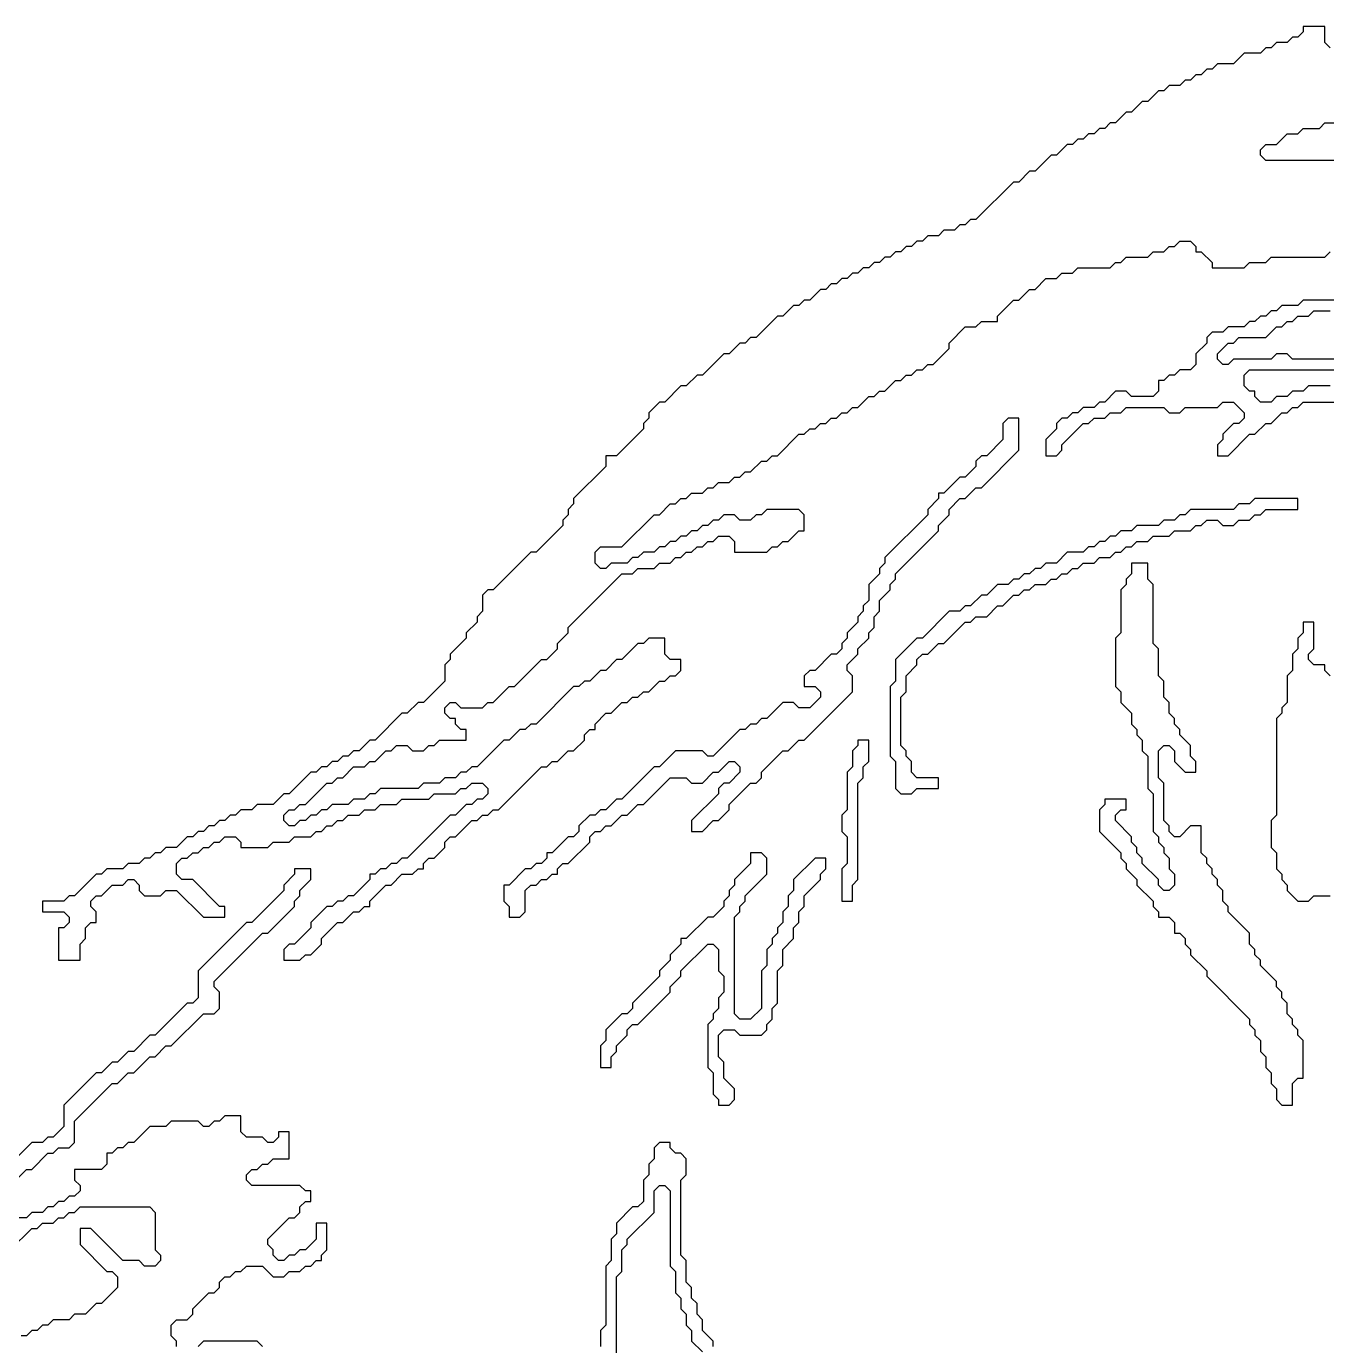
# Model space of a CAD drawing. Header units: metres. Extents: x 0 to 100, y 0 to 128.
# Drawn here: x 32.33 to 38.38, y 119.85 to 126 of the extents above; entities that cross this region are included whole.
import ezdxf

# ---------------------------------------------------------------- set-up
doc = ezdxf.new("R2010")
doc.units = ezdxf.units.M

msp = doc.modelspace()

# ---------------------------------------------------------------- linework, layer by layer
for points in [[(38.4, 125.9), (38.375, 125.925), (38.375, 126), (38.275, 126), (38.275, 125.975), (38.25, 125.95), (38.225, 125.95), (38.2, 125.925), (38.15, 125.925), (38.125, 125.9), (38.1, 125.9), (38.075, 125.875), (38, 125.875), (37.95, 125.825), (37.875, 125.825), (37.85, 125.8), (37.825, 125.8), (37.8, 125.775), (37.775, 125.775), (37.75, 125.75), (37.725, 125.75), (37.7, 125.725), (37.65, 125.725), (37.625, 125.7), (37.6, 125.7), (37.55, 125.65), (37.525, 125.65), (37.475, 125.6), (37.45, 125.6), (37.4, 125.55), (37.375, 125.55), (37.35, 125.525), (37.325, 125.525), (37.3, 125.5), (37.275, 125.5), (37.25, 125.475), (37.225, 125.475), (37.2, 125.45), (37.175, 125.45), (37.125, 125.4), (37.1, 125.4), (37.025, 125.325), (37, 125.325), (36.95, 125.275), (36.925, 125.275), (36.75, 125.1), (36.725, 125.1), (36.7, 125.075), (36.675, 125.075), (36.65, 125.05), (36.6, 125.05), (36.575, 125.025), (36.525, 125.025), (36.5, 125), (36.475, 125), (36.45, 124.975), (36.425, 124.975), (36.4, 124.95), (36.375, 124.95), (36.35, 124.925), (36.325, 124.925), (36.3, 124.9), (36.275, 124.9), (36.25, 124.875), (36.225, 124.875), (36.2, 124.85), (36.175, 124.85), (36.15, 124.825), (36.125, 124.825), (36.1, 124.8), (36.075, 124.8), (36.05, 124.775), (36.025, 124.775), (35.975, 124.725), (35.95, 124.725), (35.925, 124.7), (35.9, 124.7), (35.85, 124.65), (35.825, 124.65), (35.725, 124.55), (35.7, 124.55), (35.675, 124.525), (35.65, 124.525), (35.6, 124.475), (35.575, 124.475), (35.475, 124.375), (35.45, 124.375), (35.4, 124.325), (35.375, 124.325), (35.3, 124.25), (35.275, 124.25), (35.225, 124.2), (35.225, 124.175), (35.2, 124.15), (35.2, 124.125), (35.075, 124), (35.025, 124), (35.025, 123.95), (34.875, 123.8), (34.875, 123.775), (34.85, 123.75), (34.85, 123.725), (34.825, 123.7), (34.825, 123.675), (34.7, 123.55), (34.675, 123.55), (34.5, 123.375), (34.475, 123.375), (34.45, 123.35), (34.45, 123.275), (34.425, 123.25), (34.425, 123.225), (34.375, 123.175), (34.375, 123.15), (34.3, 123.075), (34.3, 123.05), (34.275, 123.025), (34.275, 122.95), (34.175, 122.85), (34.15, 122.85), (34.1, 122.8), (34.075, 122.8), (33.95, 122.675), (33.925, 122.675), (33.875, 122.625), (33.85, 122.625), (33.825, 122.6), (33.8, 122.6), (33.775, 122.575), (33.75, 122.575), (33.725, 122.55), (33.7, 122.55), (33.675, 122.525), (33.65, 122.525), (33.55, 122.425), (33.525, 122.425), (33.475, 122.375), (33.4, 122.375), (33.375, 122.35), (33.325, 122.35), (33.3, 122.325), (33.275, 122.325), (33.25, 122.3), (33.225, 122.3), (33.2, 122.275), (33.175, 122.275), (33.15, 122.25), (33.125, 122.25), (33.1, 122.225), (33.075, 122.225), (33.025, 122.175), (32.975, 122.175), (32.95, 122.15), (32.925, 122.15), (32.9, 122.125), (32.875, 122.125), (32.85, 122.1), (32.8, 122.1), (32.775, 122.075), (32.7, 122.075), (32.675, 122.05), (32.65, 122.05), (32.55, 121.95), (32.525, 121.95), (32.5, 121.925), (32.4, 121.925), (32.4, 121.875), (32.5, 121.875), (32.525, 121.85), (32.525, 121.825), (32.5, 121.8), (32.475, 121.8), (32.475, 121.65), (32.575, 121.65), (32.575, 121.725), (32.6, 121.75), (32.6, 121.8), (32.625, 121.825), (32.65, 121.825), (32.65, 121.875), (32.625, 121.9), (32.625, 121.925), (32.65, 121.95), (32.675, 121.95), (32.725, 122), (32.775, 122), (32.8, 122.025), (32.825, 122.025), (32.85, 122), (32.85, 121.975), (32.875, 121.95), (32.95, 121.95), (32.975, 121.975), (33.025, 121.975), (33.15, 121.85), (33.25, 121.85), (33.25, 121.9), (33.225, 121.9), (33.1, 122.025), (33.05, 122.025), (33.025, 122.05), (33.025, 122.1), (33.05, 122.125), (33.075, 122.125), (33.1, 122.15), (33.125, 122.15), (33.15, 122.175), (33.175, 122.175), (33.2, 122.2), (33.225, 122.2), (33.25, 122.225), (33.3, 122.225), (33.325, 122.2), (33.325, 122.175), (33.45, 122.175), (33.475, 122.2), (33.55, 122.2), (33.575, 122.225), (33.65, 122.225), (33.675, 122.25), (33.7, 122.25), (33.725, 122.275), (33.75, 122.275), (33.775, 122.3), (33.8, 122.3), (33.825, 122.325), (33.875, 122.325), (33.9, 122.35), (33.95, 122.35), (33.975, 122.375), (34.05, 122.375), (34.075, 122.4), (34.2, 122.4), (34.225, 122.425), (34.325, 122.425), (34.35, 122.45), (34.375, 122.45), (34.4, 122.475), (34.45, 122.475), (34.475, 122.45), (34.475, 122.425), (34.45, 122.4), (34.425, 122.4), (34.4, 122.375), (34.375, 122.375), (34.325, 122.325), (34.3, 122.325), (34.1, 122.125), (34.075, 122.125), (34.05, 122.1), (34.025, 122.1), (34, 122.075), (33.975, 122.075), (33.95, 122.05), (33.925, 122.05), (33.925, 122.025), (33.85, 121.95), (33.825, 121.95), (33.8, 121.925), (33.775, 121.925), (33.75, 121.9), (33.725, 121.9), (33.65, 121.825), (33.65, 121.8), (33.575, 121.725), (33.55, 121.725), (33.525, 121.7), (33.525, 121.65), (33.6, 121.65), (33.625, 121.675), (33.65, 121.675), (33.7, 121.725), (33.7, 121.75), (33.775, 121.825), (33.8, 121.825), (33.85, 121.875), (33.875, 121.875), (33.9, 121.9), (33.925, 121.9), (33.925, 121.925), (34, 122), (34.025, 122), (34.075, 122.05), (34.125, 122.05), (34.15, 122.075), (34.175, 122.075), (34.175, 122.1), (34.2, 122.125), (34.225, 122.125), (34.275, 122.175), (34.275, 122.2), (34.3, 122.225), (34.325, 122.225), (34.4, 122.3), (34.425, 122.3), (34.45, 122.325), (34.475, 122.325), (34.5, 122.35), (34.525, 122.35), (34.725, 122.55), (34.75, 122.55), (34.775, 122.575), (34.8, 122.575), (34.85, 122.625), (34.875, 122.625), (34.925, 122.675), (34.925, 122.7), (34.95, 122.725), (34.975, 122.725), (34.975, 122.75), (35.025, 122.8), (35.05, 122.8), (35.1, 122.85), (35.125, 122.85), (35.15, 122.875), (35.175, 122.875), (35.2, 122.9), (35.225, 122.9), (35.275, 122.95), (35.3, 122.95), (35.325, 122.975), (35.35, 122.975), (35.375, 123), (35.375, 123.05), (35.325, 123.05), (35.3, 123.075), (35.3, 123.15), (35.225, 123.15), (35.2, 123.125), (35.175, 123.125), (35.1, 123.05), (35.075, 123.05), (35.025, 123), (35, 123), (34.95, 122.95), (34.925, 122.95), (34.9, 122.925), (34.875, 122.925), (34.7, 122.75), (34.675, 122.75), (34.65, 122.725), (34.625, 122.725), (34.575, 122.675), (34.55, 122.675), (34.425, 122.55), (34.4, 122.55), (34.375, 122.525), (34.35, 122.525), (34.325, 122.5), (34.275, 122.5), (34.25, 122.475), (34.175, 122.475), (34.15, 122.45), (33.975, 122.45), (33.95, 122.425), (33.925, 122.425), (33.9, 122.4), (33.85, 122.4), (33.825, 122.375), (33.75, 122.375), (33.725, 122.35), (33.7, 122.35), (33.675, 122.325), (33.65, 122.325), (33.625, 122.3), (33.6, 122.3), (33.575, 122.275), (33.55, 122.275), (33.525, 122.3), (33.525, 122.325), (33.55, 122.35), (33.575, 122.35), (33.6, 122.375), (33.625, 122.375), (33.725, 122.475), (33.75, 122.475), (33.775, 122.5), (33.8, 122.5), (33.85, 122.55), (33.9, 122.55), (33.925, 122.575), (33.95, 122.575), (34, 122.625), (34.025, 122.625), (34.05, 122.65), (34.1, 122.65), (34.125, 122.625), (34.175, 122.625), (34.2, 122.65), (34.225, 122.65), (34.25, 122.675), (34.375, 122.675), (34.375, 122.725), (34.35, 122.725), (34.325, 122.75), (34.325, 122.775), (34.3, 122.775), (34.275, 122.8), (34.275, 122.825), (34.3, 122.85), (34.325, 122.85), (34.35, 122.825), (34.45, 122.825), (34.475, 122.85), (34.5, 122.85), (34.575, 122.925), (34.6, 122.925), (34.725, 123.05), (34.75, 123.05), (34.8, 123.1), (34.8, 123.125), (34.85, 123.175), (34.85, 123.2), (35.1, 123.45), (35.15, 123.45), (35.175, 123.475), (35.25, 123.475), (35.275, 123.5), (35.325, 123.5), (35.35, 123.525), (35.375, 123.525), (35.4, 123.55), (35.425, 123.55), (35.45, 123.575), (35.475, 123.575), (35.5, 123.6), (35.525, 123.6), (35.55, 123.625), (35.6, 123.625), (35.625, 123.6), (35.625, 123.55), (35.775, 123.55), (35.8, 123.575), (35.825, 123.575), (35.85, 123.6), (35.875, 123.6), (35.925, 123.65), (35.95, 123.65), (35.95, 123.725), (35.925, 123.75), (35.775, 123.75), (35.75, 123.725), (35.725, 123.725), (35.7, 123.7), (35.65, 123.7), (35.625, 123.725), (35.575, 123.725), (35.55, 123.7), (35.525, 123.7), (35.5, 123.675), (35.475, 123.675), (35.45, 123.65), (35.425, 123.65), (35.4, 123.625), (35.375, 123.625), (35.35, 123.6), (35.325, 123.6), (35.3, 123.575), (35.275, 123.575), (35.25, 123.55), (35.2, 123.55), (35.175, 123.525), (35.15, 123.525), (35.125, 123.5), (35.05, 123.5), (35.025, 123.475), (35, 123.475), (34.975, 123.5), (34.975, 123.55), (35, 123.575), (35.1, 123.575), (35.25, 123.725), (35.275, 123.725), (35.325, 123.775), (35.35, 123.775), (35.375, 123.8), (35.4, 123.8), (35.425, 123.825), (35.475, 123.825), (35.5, 123.85), (35.525, 123.85), (35.55, 123.875), (35.6, 123.875), (35.625, 123.9), (35.65, 123.9), (35.675, 123.925), (35.7, 123.925), (35.75, 123.975), (35.775, 123.975), (35.8, 124), (35.825, 124), (35.925, 124.1), (35.95, 124.1), (35.975, 124.125), (36, 124.125), (36.025, 124.15), (36.05, 124.15), (36.075, 124.175), (36.1, 124.175), (36.125, 124.2), (36.15, 124.2), (36.175, 124.225), (36.2, 124.225), (36.25, 124.275), (36.275, 124.275), (36.3, 124.3), (36.325, 124.3), (36.375, 124.35), (36.4, 124.35), (36.425, 124.375), (36.45, 124.375), (36.475, 124.4), (36.5, 124.4), (36.525, 124.425), (36.55, 124.425), (36.625, 124.5), (36.625, 124.525), (36.7, 124.6), (36.75, 124.6), (36.775, 124.625), (36.85, 124.625), (36.85, 124.65), (36.925, 124.725), (36.95, 124.725), (37, 124.775), (37.025, 124.775), (37.075, 124.825), (37.125, 124.825), (37.15, 124.85), (37.2, 124.85), (37.225, 124.875), (37.375, 124.875), (37.4, 124.9), (37.425, 124.9), (37.45, 124.925), (37.55, 124.925), (37.575, 124.95), (37.625, 124.95), (37.65, 124.975), (37.675, 124.975), (37.7, 125), (37.75, 125), (37.775, 124.975), (37.775, 124.95), (37.8, 124.95), (37.85, 124.9), (37.85, 124.875), (38, 124.875), (38.025, 124.9), (38.1, 124.9), (38.125, 124.925), (38.375, 124.925), (38.4, 124.95)], [(38.65, 125.375), (38.1, 125.375), (38.075, 125.4), (38.075, 125.425), (38.1, 125.45), (38.15, 125.45), (38.2, 125.5), (38.25, 125.5), (38.275, 125.525), (38.35, 125.525), (38.375, 125.55), (38.425, 125.55)], [(38.65, 124.725), (38.275, 124.725), (38.25, 124.7), (38.175, 124.7), (38.15, 124.675), (38.125, 124.675), (38.1, 124.65), (38.075, 124.65), (38.05, 124.625), (38.025, 124.625), (38, 124.6), (37.925, 124.6), (37.9, 124.575), (37.85, 124.575), (37.825, 124.55), (37.825, 124.525), (37.775, 124.475), (37.775, 124.425), (37.75, 124.4), (37.7, 124.4), (37.675, 124.375), (37.65, 124.375), (37.625, 124.35), (37.6, 124.35), (37.6, 124.3), (37.575, 124.275), (37.475, 124.275), (37.45, 124.3), (37.4, 124.3), (37.35, 124.25), (37.325, 124.25), (37.3, 124.225), (37.25, 124.225), (37.225, 124.2), (37.2, 124.2), (37.175, 124.175), (37.15, 124.175), (37.125, 124.15), (37.125, 124.125), (37.075, 124.075), (37.075, 124), (37.125, 124), (37.15, 124.025), (37.15, 124.05), (37.25, 124.15), (37.275, 124.15), (37.3, 124.175), (37.35, 124.175), (37.375, 124.2), (37.425, 124.2), (37.45, 124.225), (37.625, 124.225), (37.65, 124.2), (37.7, 124.2), (37.725, 124.225), (37.875, 124.225), (37.9, 124.25), (37.95, 124.25), (38, 124.2), (38, 124.175), (37.975, 124.15), (37.95, 124.15), (37.9, 124.1), (37.9, 124.075), (37.875, 124.05), (37.875, 124), (37.925, 124), (38.025, 124.1), (38.05, 124.1), (38.1, 124.15), (38.125, 124.15), (38.175, 124.2), (38.2, 124.2), (38.225, 124.225), (38.25, 124.225), (38.275, 124.25), (38.65, 124.25)], [(38.45, 124.45), (38.225, 124.45), (38.2, 124.475), (38.15, 124.475), (38.125, 124.45), (37.95, 124.45), (37.925, 124.425), (37.9, 124.425), (37.875, 124.45), (37.875, 124.475), (37.925, 124.525), (37.95, 124.525), (37.975, 124.55), (38.1, 124.55), (38.15, 124.6), (38.175, 124.6), (38.2, 124.625), (38.225, 124.625), (38.25, 124.65), (38.3, 124.65), (38.325, 124.675), (38.4, 124.675)], [(38.4, 124.325), (38.3, 124.325), (38.275, 124.3), (38.225, 124.3), (38.2, 124.275), (38.15, 124.275), (38.125, 124.25), (38.075, 124.25), (38.05, 124.275), (38.05, 124.3), (38.025, 124.3), (38, 124.325), (38, 124.375), (38.025, 124.4), (38.45, 124.4)], [(38.4, 122.975), (38.375, 123), (38.375, 123.025), (38.325, 123.025), (38.3, 123.05), (38.3, 123.075), (38.325, 123.1), (38.325, 123.225), (38.275, 123.225), (38.275, 123.175), (38.25, 123.15), (38.25, 123.1), (38.225, 123.075), (38.225, 123), (38.2, 122.975), (38.2, 122.85), (38.175, 122.825), (38.175, 122.8), (38.15, 122.775), (38.15, 122.325), (38.125, 122.3), (38.125, 122.175), (38.15, 122.15), (38.15, 122.075), (38.175, 122.05), (38.175, 122.025), (38.2, 122), (38.2, 121.975), (38.25, 121.925), (38.3, 121.925), (38.325, 121.95), (38.4, 121.95)], [(32.225, 120.575), (32.325, 120.675), (32.35, 120.675), (32.425, 120.75), (32.45, 120.75), (32.475, 120.775), (32.525, 120.775), (32.55, 120.8), (32.55, 120.9), (32.725, 121.075), (32.75, 121.075), (32.8, 121.125), (32.825, 121.125), (32.9, 121.2), (32.925, 121.2), (32.975, 121.25), (33, 121.25), (33.15, 121.4), (33.2, 121.4), (33.225, 121.425), (33.225, 121.5), (33.2, 121.525), (33.2, 121.55), (33.425, 121.775), (33.45, 121.775), (33.575, 121.9), (33.575, 121.925), (33.6, 121.95), (33.6, 121.975), (33.65, 122.025), (33.65, 122.075), (33.575, 122.075), (33.575, 122.05), (33.525, 122), (33.525, 121.975), (33.375, 121.825), (33.35, 121.825), (33.125, 121.6), (33.125, 121.475), (33.1, 121.45), (33.075, 121.45), (32.925, 121.3), (32.9, 121.3), (32.825, 121.225), (32.8, 121.225), (32.75, 121.175), (32.725, 121.175), (32.675, 121.125), (32.65, 121.125), (32.5, 120.975), (32.5, 120.875), (32.45, 120.825), (32.425, 120.825), (32.4, 120.8), (32.35, 120.8), (32.275, 120.725)], [(33.025, 119.85), (33.025, 119.875), (33, 119.9), (33, 119.95), (33.025, 119.975), (33.075, 119.975), (33.1, 120), (33.1, 120.025), (33.175, 120.1), (33.2, 120.1), (33.225, 120.125), (33.225, 120.15), (33.25, 120.175), (33.275, 120.175), (33.3, 120.2), (33.325, 120.2), (33.35, 120.225), (33.425, 120.225), (33.475, 120.175), (33.525, 120.175), (33.55, 120.2), (33.6, 120.2), (33.625, 120.225), (33.65, 120.225), (33.675, 120.25), (33.7, 120.25), (33.7, 120.275), (33.725, 120.3), (33.725, 120.425), (33.675, 120.425), (33.675, 120.35), (33.625, 120.3), (33.6, 120.3), (33.575, 120.275), (33.55, 120.275), (33.525, 120.25), (33.5, 120.25), (33.475, 120.275), (33.475, 120.3), (33.45, 120.325), (33.45, 120.35), (33.55, 120.45), (33.575, 120.45), (33.6, 120.475), (33.6, 120.5), (33.625, 120.525), (33.65, 120.525), (33.65, 120.575), (33.625, 120.575), (33.6, 120.6), (33.375, 120.6), (33.35, 120.625), (33.35, 120.65), (33.375, 120.675), (33.4, 120.675), (33.425, 120.7), (33.45, 120.7), (33.475, 120.725), (33.55, 120.725), (33.55, 120.85), (33.5, 120.85), (33.5, 120.825), (33.475, 120.8), (33.45, 120.8), (33.425, 120.825), (33.35, 120.825), (33.325, 120.85), (33.325, 120.925), (33.25, 120.925), (33.225, 120.9), (33.2, 120.9), (33.175, 120.875), (33.15, 120.875), (33.125, 120.9), (33, 120.9), (32.975, 120.875), (32.9, 120.875), (32.825, 120.8), (32.8, 120.8), (32.775, 120.775), (32.75, 120.775), (32.725, 120.75), (32.7, 120.75), (32.7, 120.7), (32.675, 120.675), (32.55, 120.675), (32.55, 120.625), (32.575, 120.6), (32.575, 120.575), (32.55, 120.55), (32.525, 120.55), (32.5, 120.525), (32.475, 120.525), (32.45, 120.5), (32.425, 120.5), (32.4, 120.475), (32.35, 120.475), (32.325, 120.45), (32.275, 120.45)], [(35.525, 119.85), (35.525, 119.875), (35.475, 119.925), (35.475, 119.975), (35.45, 120), (35.45, 120.05), (35.425, 120.075), (35.425, 120.125), (35.4, 120.15), (35.4, 120.25), (35.375, 120.275), (35.375, 120.625), (35.4, 120.65), (35.4, 120.725), (35.375, 120.75), (35.35, 120.75), (35.325, 120.775), (35.325, 120.8), (35.275, 120.8), (35.25, 120.775), (35.25, 120.725), (35.225, 120.7), (35.225, 120.65), (35.2, 120.625), (35.2, 120.525), (35.175, 120.5), (35.15, 120.5), (35.075, 120.425), (35.075, 120.375), (35.05, 120.35), (35.05, 120.25), (35.025, 120.225), (35.025, 119.95), (35, 119.925), (35, 119.85)], [(35.075, 119.775), (35.075, 120.175), (35.1, 120.2), (35.1, 120.3), (35.125, 120.325), (35.125, 120.35), (35.25, 120.475), (35.25, 120.575), (35.275, 120.6), (35.3, 120.6), (35.325, 120.575), (35.325, 120.225), (35.35, 120.2), (35.35, 120.1), (35.375, 120.075), (35.375, 120.025), (35.4, 120), (35.4, 119.95), (35.425, 119.925), (35.425, 119.875), (35.475, 119.825)], [(32.25, 120.3), (32.35, 120.4), (32.375, 120.4), (32.4, 120.425), (32.45, 120.425), (32.475, 120.45), (32.5, 120.45), (32.525, 120.475), (32.55, 120.475), (32.575, 120.5), (32.9, 120.5), (32.925, 120.475), (32.925, 120.3), (32.95, 120.275), (32.95, 120.25), (32.925, 120.225), (32.875, 120.225), (32.85, 120.25), (32.775, 120.25), (32.625, 120.4), (32.575, 120.4), (32.575, 120.325), (32.7, 120.2), (32.725, 120.2), (32.75, 120.175), (32.75, 120.125), (32.675, 120.05), (32.65, 120.05), (32.6, 120), (32.55, 120), (32.525, 119.975), (32.45, 119.975), (32.425, 119.95), (32.4, 119.95), (32.375, 119.925), (32.35, 119.925), (32.325, 119.9), (32.3, 119.9)], [(33.425, 119.85), (33.4, 119.875), (33.15, 119.875), (33.125, 119.85)]]:
    msp.add_lwpolyline(points)
for points in [[(36.9, 124.175), (36.875, 124.15), (36.875, 124.075), (36.8, 124), (36.775, 124), (36.75, 123.975), (36.75, 123.95), (36.7, 123.9), (36.675, 123.9), (36.6, 123.825), (36.575, 123.825), (36.575, 123.8), (36.525, 123.75), (36.525, 123.725), (36.325, 123.525), (36.325, 123.5), (36.3, 123.475), (36.3, 123.45), (36.25, 123.4), (36.25, 123.325), (36.225, 123.3), (36.225, 123.275), (36.2, 123.25), (36.2, 123.225), (36.15, 123.175), (36.15, 123.15), (36.125, 123.125), (36.125, 123.1), (36.1, 123.075), (36.075, 123.075), (36, 123), (35.975, 123), (35.95, 122.975), (35.95, 122.925), (36, 122.925), (36.025, 122.9), (36.025, 122.875), (35.975, 122.825), (35.925, 122.825), (35.9, 122.85), (35.85, 122.85), (35.775, 122.775), (35.75, 122.775), (35.725, 122.75), (35.7, 122.75), (35.675, 122.725), (35.65, 122.725), (35.525, 122.6), (35.5, 122.6), (35.475, 122.625), (35.35, 122.625), (35.275, 122.55), (35.25, 122.55), (35.1, 122.4), (35.075, 122.4), (35.025, 122.35), (35, 122.35), (34.975, 122.325), (34.95, 122.325), (34.9, 122.275), (34.9, 122.25), (34.875, 122.225), (34.85, 122.225), (34.775, 122.15), (34.75, 122.15), (34.75, 122.125), (34.725, 122.1), (34.7, 122.1), (34.675, 122.075), (34.65, 122.075), (34.575, 122), (34.55, 122), (34.55, 121.925), (34.575, 121.9), (34.575, 121.85), (34.625, 121.85), (34.65, 121.875), (34.65, 121.975), (34.675, 122), (34.7, 122), (34.725, 122.025), (34.75, 122.025), (34.775, 122.05), (34.8, 122.05), (34.8, 122.075), (34.825, 122.1), (34.85, 122.1), (34.95, 122.2), (34.95, 122.225), (34.975, 122.25), (35, 122.25), (35.025, 122.275), (35.05, 122.275), (35.1, 122.325), (35.125, 122.325), (35.175, 122.375), (35.2, 122.375), (35.325, 122.5), (35.4, 122.5), (35.425, 122.475), (35.475, 122.475), (35.525, 122.525), (35.55, 122.525), (35.6, 122.575), (35.625, 122.575), (35.65, 122.55), (35.65, 122.525), (35.6, 122.475), (35.575, 122.475), (35.55, 122.45), (35.55, 122.425), (35.425, 122.3), (35.425, 122.25), (35.475, 122.25), (35.525, 122.3), (35.55, 122.3), (35.6, 122.35), (35.6, 122.375), (35.7, 122.475), (35.725, 122.475), (35.75, 122.5), (35.75, 122.525), (35.85, 122.625), (35.875, 122.625), (35.925, 122.675), (35.95, 122.675), (36.175, 122.9), (36.175, 122.975), (36.15, 123), (36.15, 123.025), (36.2, 123.075), (36.2, 123.1), (36.25, 123.15), (36.25, 123.175), (36.275, 123.2), (36.275, 123.25), (36.3, 123.275), (36.3, 123.325), (36.35, 123.375), (36.35, 123.4), (36.375, 123.425), (36.375, 123.45), (36.575, 123.65), (36.575, 123.675), (36.625, 123.725), (36.625, 123.75), (36.675, 123.8), (36.7, 123.8), (36.75, 123.85), (36.775, 123.85), (36.95, 124.025), (36.95, 124.175)], [(38.05, 123.8), (38.025, 123.775), (37.975, 123.775), (37.95, 123.75), (37.75, 123.75), (37.725, 123.725), (37.7, 123.725), (37.675, 123.7), (37.625, 123.7), (37.6, 123.675), (37.5, 123.675), (37.475, 123.65), (37.425, 123.65), (37.4, 123.625), (37.375, 123.625), (37.35, 123.6), (37.325, 123.6), (37.3, 123.575), (37.275, 123.575), (37.25, 123.55), (37.175, 123.55), (37.125, 123.5), (37.075, 123.5), (37.05, 123.475), (37.025, 123.475), (37, 123.45), (36.975, 123.45), (36.95, 123.425), (36.925, 123.425), (36.9, 123.4), (36.85, 123.4), (36.8, 123.35), (36.775, 123.35), (36.725, 123.3), (36.7, 123.3), (36.675, 123.275), (36.625, 123.275), (36.5, 123.15), (36.475, 123.15), (36.375, 123.05), (36.375, 122.95), (36.35, 122.925), (36.35, 122.6), (36.375, 122.575), (36.375, 122.45), (36.4, 122.425), (36.45, 122.425), (36.475, 122.45), (36.575, 122.45), (36.575, 122.5), (36.475, 122.5), (36.45, 122.525), (36.45, 122.575), (36.425, 122.6), (36.425, 122.625), (36.4, 122.65), (36.4, 122.875), (36.425, 122.9), (36.425, 122.975), (36.475, 123.025), (36.475, 123.05), (36.5, 123.075), (36.525, 123.075), (36.575, 123.125), (36.6, 123.125), (36.7, 123.225), (36.725, 123.225), (36.75, 123.25), (36.8, 123.25), (36.85, 123.3), (36.875, 123.3), (36.925, 123.35), (36.95, 123.35), (36.975, 123.375), (37, 123.375), (37.025, 123.4), (37.075, 123.4), (37.1, 123.425), (37.125, 123.425), (37.15, 123.45), (37.175, 123.45), (37.2, 123.475), (37.225, 123.475), (37.25, 123.5), (37.3, 123.5), (37.325, 123.525), (37.375, 123.525), (37.4, 123.55), (37.425, 123.55), (37.45, 123.575), (37.475, 123.575), (37.5, 123.6), (37.55, 123.6), (37.575, 123.625), (37.65, 123.625), (37.675, 123.65), (37.75, 123.65), (37.775, 123.675), (37.8, 123.675), (37.825, 123.7), (37.875, 123.7), (37.9, 123.675), (37.95, 123.675), (37.975, 123.7), (38.025, 123.7), (38.05, 123.725), (38.075, 123.725), (38.1, 123.75), (38.25, 123.75), (38.25, 123.8)], [(37.475, 123.5), (37.475, 123.45), (37.45, 123.425), (37.45, 123.4), (37.425, 123.375), (37.425, 123.175), (37.4, 123.15), (37.4, 122.925), (37.425, 122.9), (37.425, 122.85), (37.475, 122.8), (37.475, 122.75), (37.5, 122.725), (37.5, 122.7), (37.525, 122.675), (37.525, 122.625), (37.55, 122.6), (37.55, 122.45), (37.575, 122.425), (37.575, 122.25), (37.6, 122.225), (37.6, 122.2), (37.625, 122.175), (37.625, 122.15), (37.65, 122.125), (37.65, 122.075), (37.675, 122.05), (37.675, 122), (37.65, 121.975), (37.625, 121.975), (37.6, 122), (37.6, 122.025), (37.525, 122.1), (37.525, 122.125), (37.5, 122.15), (37.5, 122.175), (37.475, 122.2), (37.475, 122.225), (37.4, 122.3), (37.4, 122.325), (37.425, 122.35), (37.45, 122.35), (37.45, 122.4), (37.35, 122.4), (37.35, 122.375), (37.325, 122.35), (37.325, 122.25), (37.425, 122.15), (37.425, 122.125), (37.45, 122.1), (37.45, 122.075), (37.5, 122.025), (37.5, 122), (37.575, 121.925), (37.575, 121.9), (37.6, 121.875), (37.6, 121.85), (37.65, 121.85), (37.675, 121.825), (37.675, 121.775), (37.7, 121.775), (37.725, 121.75), (37.725, 121.725), (37.75, 121.7), (37.75, 121.675), (37.825, 121.6), (37.825, 121.575), (38.025, 121.375), (38.025, 121.35), (38.05, 121.325), (38.05, 121.3), (38.075, 121.275), (38.075, 121.225), (38.1, 121.2), (38.1, 121.15), (38.125, 121.125), (38.125, 121.075), (38.15, 121.05), (38.15, 121), (38.175, 120.975), (38.225, 120.975), (38.225, 121.075), (38.25, 121.1), (38.275, 121.1), (38.275, 121.275), (38.25, 121.3), (38.25, 121.325), (38.225, 121.35), (38.225, 121.375), (38.2, 121.4), (38.2, 121.45), (38.175, 121.475), (38.175, 121.5), (38.15, 121.525), (38.15, 121.55), (38.075, 121.625), (38.075, 121.65), (38.05, 121.675), (38.05, 121.7), (38.025, 121.725), (38.025, 121.775), (37.925, 121.875), (37.925, 121.9), (37.9, 121.925), (37.9, 121.975), (37.875, 122), (37.875, 122.025), (37.85, 122.05), (37.85, 122.075), (37.825, 122.1), (37.825, 122.125), (37.8, 122.15), (37.8, 122.275), (37.75, 122.275), (37.7, 122.225), (37.675, 122.225), (37.65, 122.25), (37.65, 122.275), (37.625, 122.3), (37.625, 122.475), (37.6, 122.5), (37.6, 122.625), (37.625, 122.65), (37.65, 122.65), (37.675, 122.625), (37.675, 122.575), (37.725, 122.525), (37.775, 122.525), (37.775, 122.575), (37.75, 122.6), (37.75, 122.65), (37.7, 122.7), (37.7, 122.725), (37.675, 122.75), (37.675, 122.775), (37.65, 122.8), (37.65, 122.85), (37.625, 122.875), (37.625, 122.95), (37.6, 122.975), (37.6, 123.1), (37.575, 123.125), (37.575, 123.4), (37.55, 123.425), (37.55, 123.5)], [(36.2, 122.675), (36.2, 122.65), (36.175, 122.625), (36.175, 122.55), (36.15, 122.525), (36.15, 122.35), (36.125, 122.325), (36.125, 122.25), (36.15, 122.225), (36.15, 122.1), (36.125, 122.075), (36.125, 121.925), (36.175, 121.925), (36.175, 122), (36.2, 122.025), (36.2, 122.475), (36.225, 122.5), (36.225, 122.55), (36.25, 122.575), (36.25, 122.675)], [(35.7, 122.15), (35.7, 122.1), (35.625, 122.025), (35.625, 122), (35.6, 121.975), (35.6, 121.95), (35.575, 121.925), (35.575, 121.9), (35.525, 121.85), (35.5, 121.85), (35.4, 121.75), (35.375, 121.75), (35.375, 121.725), (35.325, 121.675), (35.325, 121.65), (35.275, 121.6), (35.275, 121.575), (35.15, 121.45), (35.15, 121.425), (35.125, 121.4), (35.1, 121.4), (35.025, 121.325), (35.025, 121.275), (35, 121.25), (35, 121.15), (35.05, 121.15), (35.05, 121.2), (35.075, 121.225), (35.075, 121.25), (35.125, 121.3), (35.125, 121.325), (35.15, 121.35), (35.175, 121.35), (35.325, 121.5), (35.325, 121.525), (35.375, 121.575), (35.375, 121.6), (35.5, 121.725), (35.525, 121.725), (35.55, 121.7), (35.55, 121.6), (35.575, 121.575), (35.575, 121.5), (35.55, 121.475), (35.55, 121.425), (35.525, 121.4), (35.525, 121.375), (35.5, 121.35), (35.5, 121.15), (35.525, 121.125), (35.525, 121.025), (35.55, 121), (35.55, 120.975), (35.6, 120.975), (35.625, 121), (35.625, 121.05), (35.575, 121.1), (35.575, 121.175), (35.55, 121.2), (35.55, 121.3), (35.575, 121.325), (35.625, 121.325), (35.65, 121.3), (35.75, 121.3), (35.775, 121.325), (35.775, 121.35), (35.8, 121.375), (35.8, 121.425), (35.825, 121.45), (35.825, 121.6), (35.85, 121.625), (35.85, 121.7), (35.9, 121.75), (35.9, 121.8), (35.925, 121.825), (35.925, 121.875), (35.95, 121.9), (35.95, 121.95), (36.025, 122.025), (36.025, 122.05), (36.05, 122.075), (36.05, 122.125), (36, 122.125), (35.9, 122.025), (35.9, 121.975), (35.875, 121.95), (35.875, 121.9), (35.85, 121.875), (35.85, 121.825), (35.825, 121.8), (35.825, 121.775), (35.8, 121.75), (35.8, 121.725), (35.775, 121.7), (35.775, 121.625), (35.75, 121.6), (35.75, 121.425), (35.7, 121.375), (35.65, 121.375), (35.625, 121.4), (35.625, 121.85), (35.65, 121.875), (35.65, 121.9), (35.675, 121.925), (35.675, 121.95), (35.775, 122.05), (35.775, 122.125), (35.75, 122.15)]]:
    msp.add_lwpolyline(points, close=True)

doc.saveas('drawing.dxf')
